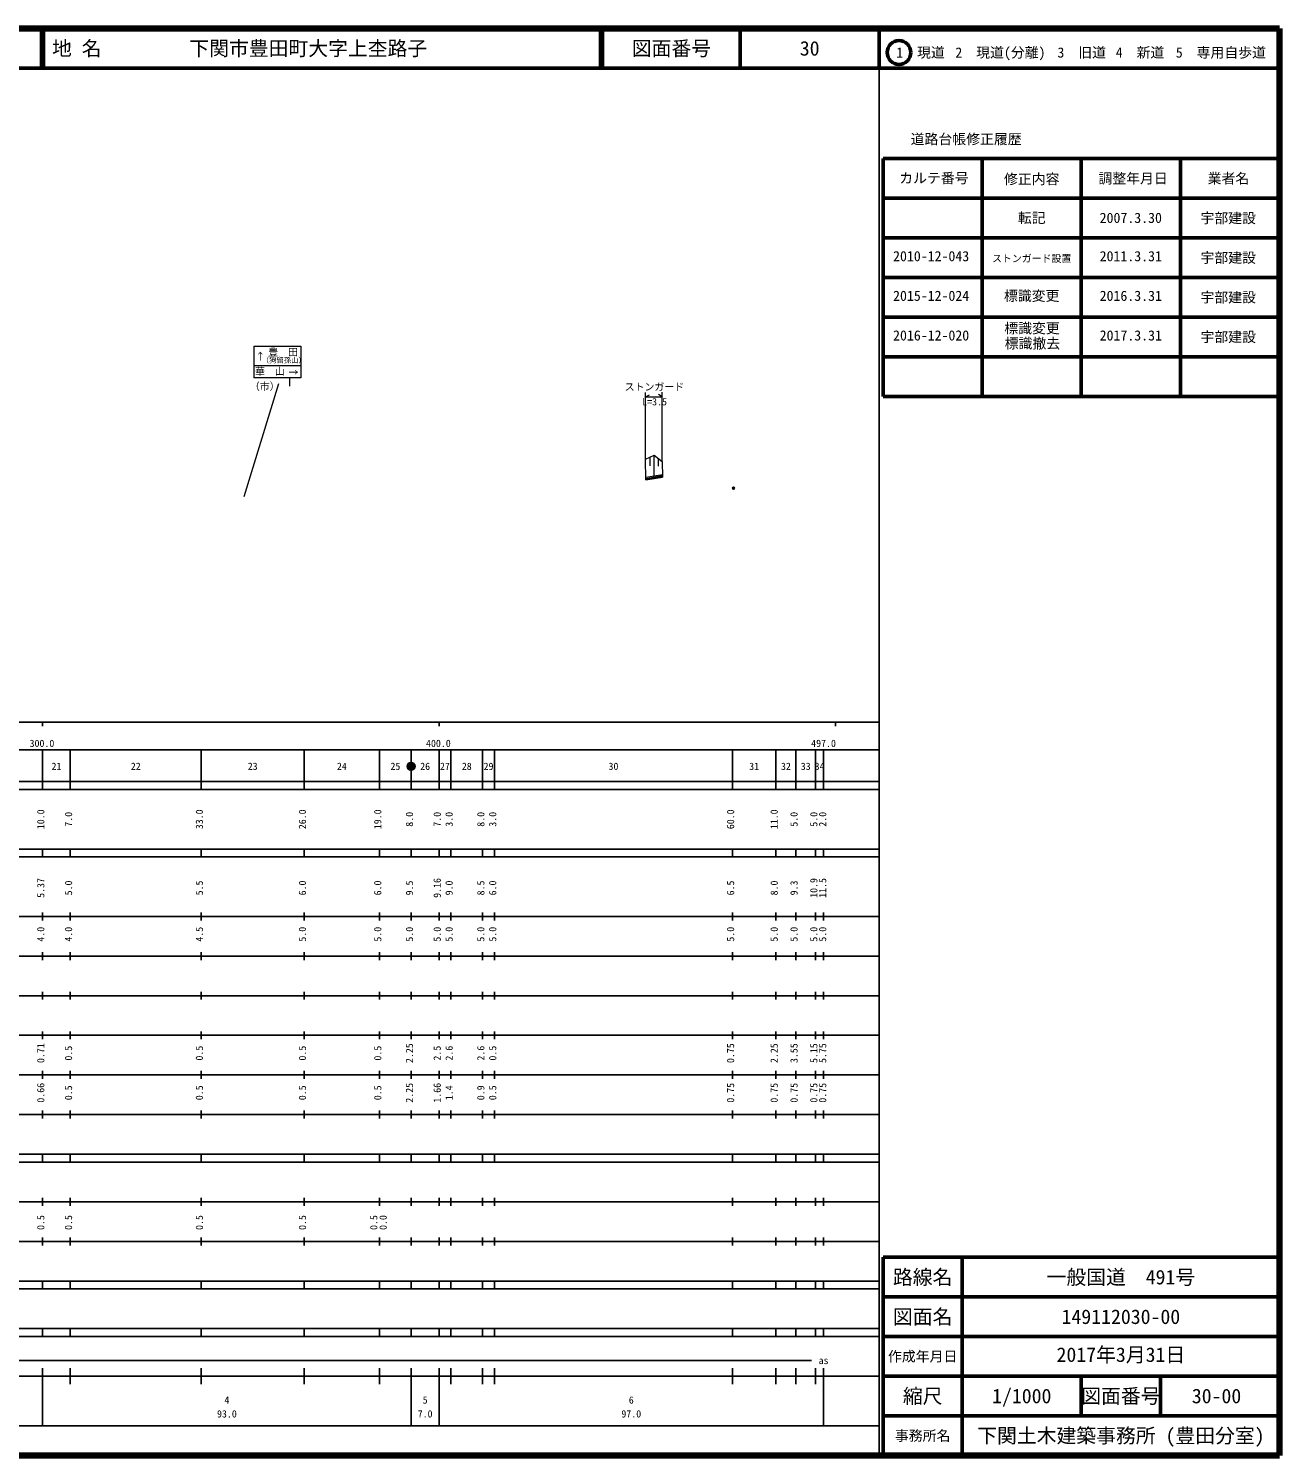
# Model space of a CAD drawing. Units: millimetres on the paper, with parts at other scales. Extents: x 40 to 680, y 20 to 380.
# Drawn here: x 364.5 to 680, y 20 to 380 of the extents above; entities that cross this region are included whole.
import ezdxf
from ezdxf.enums import TextEntityAlignment as Align

# ---------------------------------------------------------------- set-up
doc = ezdxf.new("R2010")
doc.units = ezdxf.units.MM
doc.header["$PDMODE"] = 32
doc.header["$PDSIZE"] = 0.5
for name, color, linetype, lineweight in [('M-BGD', 7, 'Continuous', 13), ('M-STR-HTXT', 7, 'Continuous', 13), ('M-STR-STRC', 7, 'Continuous', 25), ('M-TTL', 2, 'Continuous', 140), ('M-TTL-BAND', 7, 'Continuous', 25), ('M-TTL-FRAM', 2, 'Continuous', 50), ('M-TTL-LINE', 7, 'Continuous', 50)]:
    doc.layers.add(name, color=color, linetype=linetype, lineweight=lineweight)
doc.layers.add('M-OTRS', color=6, linetype='Continuous')
doc.layers.add('M-TTL-TXT', color=7, linetype='Continuous')
doc.styles.add('ＭＳ ゴシック', font='')
doc.styles.get('ＭＳ ゴシック').set_extended_font_data('MS Gothic')

msp = doc.modelspace()

# ---------------------------------------------------------------- hatches: boundary and pattern name
at = {"layer": 'M-TTL-BAND'}
msp.add_hatch(color=256, dxfattribs=at).paths.add_polyline_path([(461.946, 193.86, 1), (459.946, 193.86, 1)])

# ---------------------------------------------------------------- linework, layer by layer
at = {"layer": 'M-BGD'}
for p, q in [((520.107, 271.387), (522.266, 272.357)), ((520.165, 266.125), (520.107, 271.387)), ((521.187, 271.872), (521.187, 269.648)), ((522.26, 267.082), (522.266, 272.357)), ((522.266, 272.357), (524.313, 270.735)), ((523.289, 271.546), (523.289, 269.614)), ((524.313, 270.735), (524.371, 266.817)), ((524.362, 267.428), (520.158, 266.736)), ((524.367, 267.122), (520.162, 266.43)), ((520.162, 266.43), (524.367, 267.122)), ((520.162, 266.43), (524.367, 267.122)), ((520.162, 266.43), (524.367, 267.122)), ((520.162, 266.43), (524.367, 267.122)), ((520.162, 266.43), (524.367, 267.122)), ((520.162, 266.43), (524.367, 267.122)), ((524.371, 266.817), (520.165, 266.125)), ((520.165, 266.125), (524.371, 266.817)), ((520.165, 266.125), (524.371, 266.817)), ((520.582, 266.499), (520.615, 266.302)), ((520.825, 266.336), (520.793, 266.534)), ((521.633, 266.672), (521.666, 266.475)), ((521.666, 266.475), (521.876, 266.509)), ((521.876, 266.509), (521.844, 266.707)), ((522.685, 266.845), (522.717, 266.648)), ((522.717, 266.648), (522.927, 266.683)), ((522.927, 266.683), (522.895, 266.88)), ((523.736, 267.018), (523.768, 266.821)), ((523.768, 266.821), (523.979, 266.856)), ((523.979, 266.856), (523.946, 267.053)), ((520.615, 266.302), (520.825, 266.336))]:
    msp.add_line(p, q, dxfattribs=at)
msp.add_arc((522.268, 266.471), 0.1, 9.34927, 189.34927, dxfattribs=at)
at = {"layer": 'M-OTRS'}
msp.add_point((542.307, 264.039), dxfattribs=at)
at = {"layer": 'M-STR-HTXT'}
for p, q in [((427.552, 290.366), (418.767, 261.824)), ((520.107, 271.387), (520.118, 288.216)), ((524.313, 270.735), (524.327, 288.245)), ((520.107, 287.12), (521.112, 287.617)), ((520.107, 287.12), (524.313, 287.12)), ((524.313, 287.12), (523.333, 287.646))]:
    msp.add_line(p, q, dxfattribs=at)
at = {"layer": 'M-STR-STRC', "lineweight": 13}
for p, q in [((421.31, 299.855), (433.141, 299.855)), ((421.31, 299.855), (421.31, 291.845)), ((433.141, 299.855), (433.141, 291.845)), ((421.31, 295.011), (433.141, 295.011)), ((433.141, 291.845), (421.31, 291.845)), ((430.265, 291.823), (430.265, 289.805))]:
    msp.add_line(p, q, dxfattribs=at)
at = {"layer": 'M-TTL'}
for p, q in [((680, 380), (40, 380)), ((680, 20), (680, 380)), ((40, 20), (680, 20))]:
    msp.add_line(p, q, dxfattribs=at)
at = {"layer": 'M-TTL-BAND'}
for p, q in [((579, 20), (579, 370)), ((40, 205), (579, 205)), ((368, 205), (368, 204)), ((468, 205), (468, 204)), ((568, 205), (568, 204)), ((68, 198), (579, 198)), ((368, 188), (368, 198)), ((375, 188), (375, 198)), ((408, 188), (408, 198)), ((434, 188), (434, 198)), ((453, 188), (453, 198)), ((461, 188), (461, 198)), ((468, 188), (468, 198)), ((471, 188), (471, 198)), ((479, 188), (479, 198)), ((482, 188), (482, 198)), ((542, 188), (542, 198)), ((553, 188), (553, 198)), ((558, 188), (558, 198)), ((563, 188), (563, 198)), ((565, 188), (565, 198)), ((40, 190), (579, 190)), ((40, 188), (579, 188)), ((40, 173), (579, 173)), ((368, 171), (368, 173)), ((375, 171), (375, 173)), ((408, 171), (408, 173)), ((434, 171), (434, 173)), ((453, 171), (453, 173)), ((461, 171), (461, 173)), ((468, 171), (468, 173)), ((471, 171), (471, 173)), ((479, 171), (479, 173)), ((482, 171), (482, 173)), ((542, 171), (542, 173)), ((553, 171), (553, 173)), ((558, 171), (558, 173)), ((563, 171), (563, 173)), ((565, 171), (565, 173)), ((40, 171), (579, 171)), ((40, 156), (579, 156)), ((368, 155), (368, 157)), ((375, 155), (375, 157)), ((408, 155), (408, 157)), ((434, 155), (434, 157)), ((453, 155), (453, 157)), ((461, 155), (461, 157)), ((468, 155), (468, 157)), ((471, 155), (471, 157)), ((479, 155), (479, 157)), ((482, 155), (482, 157)), ((542, 155), (542, 157)), ((553, 155), (553, 157)), ((558, 155), (558, 157)), ((563, 155), (563, 157)), ((565, 155), (565, 157)), ((46, 146), (579, 146)), ((368, 145), (368, 147)), ((375, 145), (375, 147)), ((408, 145), (408, 147)), ((434, 145), (434, 147)), ((453, 145), (453, 147)), ((461, 145), (461, 147)), ((468, 145), (468, 147)), ((471, 145), (471, 147)), ((479, 145), (479, 147)), ((482, 145), (482, 147)), ((542, 145), (542, 147)), ((553, 145), (553, 147)), ((558, 145), (558, 147)), ((563, 145), (563, 147)), ((565, 145), (565, 147)), ((368, 135), (368, 137)), ((375, 135), (375, 137)), ((408, 135), (408, 137)), ((434, 135), (434, 137)), ((453, 135), (453, 137)), ((461, 135), (461, 137)), ((468, 135), (468, 137)), ((471, 135), (471, 137)), ((479, 135), (479, 137)), ((482, 135), (482, 137)), ((542, 135), (542, 137)), ((553, 135), (553, 137)), ((558, 135), (558, 137)), ((563, 135), (563, 137)), ((565, 135), (565, 137)), ((52, 136), (579, 136)), ((46, 126), (579, 126)), ((368, 125), (368, 127)), ((375, 125), (375, 127)), ((408, 125), (408, 127)), ((434, 125), (434, 127)), ((453, 125), (453, 127)), ((461, 125), (461, 127)), ((468, 125), (468, 127)), ((471, 125), (471, 127)), ((479, 125), (479, 127)), ((482, 125), (482, 127)), ((542, 125), (542, 127)), ((553, 125), (553, 127)), ((558, 125), (558, 127)), ((563, 125), (563, 127)), ((565, 125), (565, 127)), ((52, 116), (579, 116)), ((368, 115), (368, 117)), ((375, 115), (375, 117)), ((408, 115), (408, 117)), ((434, 115), (434, 117)), ((453, 115), (453, 117)), ((461, 115), (461, 117)), ((468, 115), (468, 117)), ((471, 115), (471, 117)), ((479, 115), (479, 117)), ((482, 115), (482, 117)), ((542, 115), (542, 117)), ((553, 115), (553, 117)), ((558, 115), (558, 117)), ((563, 115), (563, 117)), ((565, 115), (565, 117)), ((46, 106), (579, 106)), ((368, 105), (368, 107)), ((375, 105), (375, 107)), ((408, 105), (408, 107)), ((434, 105), (434, 107)), ((453, 105), (453, 107)), ((461, 105), (461, 107)), ((468, 105), (468, 107)), ((471, 105), (471, 107)), ((479, 105), (479, 107)), ((482, 105), (482, 107)), ((542, 105), (542, 107)), ((553, 105), (553, 107)), ((558, 105), (558, 107)), ((563, 105), (563, 107)), ((565, 105), (565, 107)), ((40, 96), (579, 96)), ((40, 94), (579, 94)), ((368, 94), (368, 96)), ((375, 94), (375, 96)), ((408, 94), (408, 96)), ((434, 94), (434, 96)), ((453, 94), (453, 96)), ((461, 94), (461, 96)), ((468, 94), (468, 96)), ((471, 94), (471, 96)), ((479, 94), (479, 96)), ((482, 94), (482, 96)), ((542, 94), (542, 96)), ((553, 94), (553, 96)), ((558, 94), (558, 96)), ((563, 94), (563, 96)), ((565, 94), (565, 96)), ((49, 84), (579, 84)), ((368, 83), (368, 85)), ((375, 83), (375, 85)), ((408, 83), (408, 85)), ((434, 83), (434, 85)), ((453, 83), (453, 85)), ((461, 83), (461, 85)), ((468, 83), (468, 85)), ((471, 83), (471, 85)), ((479, 83), (479, 85)), ((482, 83), (482, 85)), ((542, 83), (542, 85)), ((553, 83), (553, 85)), ((558, 83), (558, 85)), ((563, 83), (563, 85)), ((565, 83), (565, 85)), ((40, 74), (579, 74)), ((368, 73), (368, 75)), ((375, 73), (375, 75)), ((408, 73), (408, 75)), ((434, 73), (434, 75)), ((453, 73), (453, 75)), ((461, 73), (461, 75)), ((468, 73), (468, 75)), ((471, 73), (471, 75)), ((479, 73), (479, 75)), ((482, 73), (482, 75)), ((542, 73), (542, 75)), ((553, 73), (553, 75)), ((558, 73), (558, 75)), ((563, 73), (563, 75)), ((565, 73), (565, 75)), ((40, 64), (579, 64)), ((40, 62), (579, 62)), ((368, 62), (368, 64)), ((375, 62), (375, 64)), ((408, 62), (408, 64)), ((434, 62), (434, 64)), ((453, 62), (453, 64)), ((461, 62), (461, 64)), ((468, 62), (468, 64)), ((471, 62), (471, 64)), ((479, 62), (479, 64)), ((482, 62), (482, 64)), ((542, 62), (542, 64)), ((553, 62), (553, 64)), ((558, 62), (558, 64)), ((563, 62), (563, 64)), ((565, 62), (565, 64)), ((40, 52), (579, 52)), ((368, 50), (368, 52)), ((375, 50), (375, 52)), ((408, 50), (408, 52)), ((434, 50), (434, 52)), ((453, 50), (453, 52)), ((461, 50), (461, 52)), ((468, 50), (468, 52)), ((471, 50), (471, 52)), ((479, 50), (479, 52)), ((482, 50), (482, 52)), ((542, 50), (542, 52)), ((553, 50), (553, 52)), ((558, 50), (558, 52)), ((563, 50), (563, 52)), ((565, 50), (565, 52)), ((40, 50), (579, 50)), ((71, 44), (562, 44)), ((40, 40), (579, 40)), ((368, 27.5), (368, 42)), ((375, 38), (375, 42)), ((408, 38), (408, 42)), ((434, 38), (434, 42)), ((453, 38), (453, 42)), ((461, 27.5), (461, 42)), ((468, 27.5), (468, 42)), ((471, 38), (471, 42)), ((479, 38), (479, 42)), ((482, 38), (482, 42)), ((542, 38), (542, 42)), ((553, 38), (553, 42)), ((558, 38), (558, 42)), ((563, 38), (563, 42)), ((565, 27.5), (565, 42)), ((68, 27.5), (579, 27.5))]:
    msp.add_line(p, q, dxfattribs=at)
msp.add_lwpolyline([(461.946, 193.86, 1), (459.946, 193.86, 1)], format="xyb", close=True, dxfattribs=at)
msp.add_circle((460.946, 193.86), 1, dxfattribs=at)
at = {"layer": 'M-TTL-FRAM'}
for p, q in [((580, 347.197), (580, 287.197)), ((580, 347.197), (680, 347.197)), ((580, 287.197), (680, 287.197)), ((680, 70), (580, 70)), ((580, 70), (580, 20))]:
    msp.add_line(p, q, dxfattribs=at)
at = {"layer": 'M-TTL-LINE'}
for p, q in [((367.75, 380), (367.75, 370)), ((368.25, 380), (368.25, 370)), ((508.747, 380), (508.747, 370)), ((509.247, 380), (509.247, 370)), ((543.997, 380), (543.997, 370)), ((579, 380), (579, 370)), ((40, 370), (680, 370)), ((605, 347.197), (605, 287.197)), ((630, 347.197), (630, 287.197)), ((655, 347.197), (655, 287.197)), ((580, 337.197), (680, 337.197)), ((580, 327.197), (680, 327.197)), ((580, 317.197), (680, 317.197)), ((580, 307.197), (680, 307.197)), ((580, 297.197), (680, 297.197)), ((600, 70), (600, 20)), ((680, 60), (580, 60)), ((680, 50), (580, 50)), ((680, 40), (580, 40)), ((630, 40), (630, 30)), ((650, 40), (650, 30)), ((680, 30), (580, 30))]:
    msp.add_line(p, q, dxfattribs=at)
msp.add_circle((584.031, 373.958), 3, dxfattribs=at)

# ---------------------------------------------------------------- texts
at = {"layer": 'M-STR-HTXT', "style": 'ＭＳ ゴシック'}
for s, p in [('ストンガード', (522.325, 288.128)), ('L=3.5', (522.383, 284.386))]:
    msp.add_text(s, height=1.833, dxfattribs=at).set_placement(p, align=Align.BOTTOM_CENTER)
at = {"layer": 'M-STR-STRC', "style": 'ＭＳ ゴシック'}
for s, p in [('豊\u3000田', (428.674, 298.381)), ('華\u3000山', (425.341, 293.496))]:
    msp.add_text(s, height=1.833, dxfattribs=at).set_placement(p, align=Align.MIDDLE_CENTER)
for s, rotation, p in [('→', 90, (422.939, 297.353)), ('←', 180, (431.289, 293.337))]:
    msp.add_text(s, height=1.833, rotation=rotation, dxfattribs=at).set_placement(p, align=Align.MIDDLE_CENTER)
for s, height, p in [('（狗留孫山）', 1.32, (423.303, 295.268)), ('（市）', 1.833, (420.289, 288.25))]:
    msp.add_text(s, height=height, dxfattribs=at).set_placement(p, align=Align.BOTTOM_LEFT)
at = {"layer": 'M-TTL-BAND', "style": 'ＭＳ ゴシック'}
for s, p in [('300.0', (367.844, 198.195)), ('400.0', (467.844, 198.195)), ('497.0', (565, 198.195)), ('21', (371.5, 192.405)), ('22', (391.5, 192.405)), ('23', (421, 192.405)), ('24', (443.5, 192.405)), ('25', (457, 192.405)), ('26', (464.5, 192.405)), ('27', (469.5, 192.405)), ('28', (475, 192.405)), ('29', (480.5, 192.405)), ('30', (512, 192.405)), ('31', (547.5, 192.405)), ('32', (555.5, 192.405)), ('33', (560.5, 192.405)), ('34', (564, 192.405)), ('as', (565, 42.5)), ('4', (414.5, 32.523)), ('5', (464.5, 32.523)), ('6', (516.5, 32.523)), ('93.0', (414.5, 29.033)), ('7.0', (464.5, 29.033)), ('97.0', (516.5, 29.033))]:
    msp.add_text(s, height=1.833, dxfattribs=at).set_placement(p, align=Align.BOTTOM_CENTER)
for s, p in [('10.0', (369, 180.5)), ('7.0', (376, 180.5)), ('33.0', (409, 180.5)), ('26.0', (435, 180.5)), ('19.0', (454, 180.5)), ('8.0', (462, 180.5)), ('7.0', (469, 180.5)), ('3.0', (472, 180.5)), ('8.0', (480, 180.5)), ('3.0', (483, 180.5)), ('60.0', (543, 180.5)), ('11.0', (554, 180.5)), ('5.0', (559, 180.5)), ('5.0', (564, 180.5)), ('2.0', (566.226, 180.5)), ('5.37', (369, 163.174)), ('5.0', (376, 163.174)), ('5.5', (409, 163.174)), ('6.0', (435, 163.174)), ('6.0', (454, 163.174)), ('9.5', (462, 163.174)), ('9.16', (469, 163.174)), ('9.0', (472, 163.174)), ('8.5', (480, 163.174)), ('6.0', (483, 163.174)), ('6.5', (543, 163.174)), ('8.0', (554, 163.174)), ('9.3', (559, 163.174)), ('10.9', (564, 163.174)), ('11.5', (566.226, 163.174)), ('4.0', (369, 151.5)), ('4.0', (376, 151.5)), ('4.5', (409, 151.5)), ('5.0', (435, 151.5)), ('5.0', (454, 151.5)), ('5.0', (462, 151.5)), ('5.0', (469, 151.5)), ('5.0', (472, 151.5)), ('5.0', (480, 151.5)), ('5.0', (483, 151.5)), ('5.0', (543, 151.5)), ('5.0', (554, 151.5)), ('5.0', (559, 151.5)), ('5.0', (564, 151.5)), ('5.0', (566.226, 151.5)), ('0.71', (369, 121.5)), ('0.5', (376, 121.5)), ('0.5', (409, 121.5)), ('0.5', (435, 121.5)), ('0.5', (454, 121.5)), ('2.25', (462, 121.5)), ('2.5', (469, 121.5)), ('2.6', (472, 121.5)), ('2.6', (480, 121.5)), ('0.5', (483, 121.5)), ('0.75', (543, 121.5)), ('2.25', (554, 121.5)), ('3.55', (559, 121.5)), ('5.15', (564, 121.5)), ('5.75', (566.226, 121.5)), ('0.66', (369, 111.5)), ('0.5', (376, 111.5)), ('0.5', (409, 111.5)), ('0.5', (435, 111.5)), ('0.5', (454, 111.5)), ('2.25', (462, 111.5)), ('1.66', (469, 111.5)), ('1.4', (472, 111.5)), ('0.9', (480, 111.5)), ('0.5', (483, 111.5)), ('0.75', (543, 111.5)), ('0.75', (554, 111.5)), ('0.75', (559, 111.5)), ('0.75', (564, 111.5)), ('0.75', (566.226, 111.5)), ('0.5', (369, 78.764)), ('0.5', (376, 78.764)), ('0.5', (409, 78.764)), ('0.5', (435, 78.764)), ('0.5', (453, 78.764)), ('0.0', (455.37, 78.764))]:
    msp.add_text(s, height=1.833, rotation=90, dxfattribs=at).set_placement(p, align=Align.BOTTOM_CENTER)
at = {"layer": 'M-TTL-TXT', "style": 'ＭＳ ゴシック'}
for s, p in [('地 名', (370.38, 375)), ('下関市豊田町大字上杢路子', (405.024, 375))]:
    msp.add_text(s, height=3.666, dxfattribs=at).set_placement(p, align=Align.MIDDLE_LEFT)
for s, height, p in [('図面番号', 3.666, (526.622, 375)), ('30', 3.666, (561.497, 375)), ('1\u3000現道', 2.566, (589.448, 373.958)), ('2\u3000現道(分離)', 2.566, (609.619, 373.958)), ('3\u3000旧道', 2.566, (630.121, 373.958)), ('4\u3000新道', 2.566, (644.824, 373.958)), ('5\u3000専用自歩道', 2.566, (665.228, 373.958)), ('道路台帳修正履歴', 2.566, (600.968, 352.113)), ('カルテ番号', 2.566, (592.839, 342.277)), ('修正内容', 2.566, (617.509, 342.023)), ('調整年月日', 2.566, (643.089, 342.197)), ('業者名', 2.566, (667.134, 342.197)), ('転記', 2.566, (617.5, 332.245)), ('2007.3.30', 2.566, (642.5, 332.245)), ('宇部建設', 2.566, (667.077, 332.189)), ('宇部建設', 2.566, (667.077, 322.189)), ('宇部建設', 2.566, (667.077, 312.189)), ('宇部建設', 2.566, (667.077, 302.189)), ('路線名', 3.666, (590, 65)), ('路線名', 3.666, (590, 65)), ('一般国道\u3000491号', 3.666, (640, 65)), ('図面名', 3.666, (590, 55)), ('図面名', 3.666, (590, 55)), ('149112030-00', 3.666, (640, 55)), ('作成年月日', 2.566, (590, 45)), ('作成年月日', 2.566, (590, 45)), ('縮尺', 3.666, (590, 35)), ('縮尺', 3.666, (590, 35)), ('1/1000', 3.666, (615, 35)), ('図面番号', 3.666, (640, 35)), ('図面番号', 3.666, (640, 35)), ('30-00', 3.666, (664.125, 35)), ('事務所名', 2.566, (590, 25)), ('事務所名', 2.566, (590, 25)), ('下関土木建築事務所 (豊田分室)', 3.666, (640, 25))]:
    msp.add_text(s, height=height, dxfattribs=at).set_placement(p, align=Align.MIDDLE_CENTER)
for s, height, p in [('2010-12-043', 2.566, (592.136, 320.525)), ('ストンガード設置', 1.833, (617.5, 320.525)), ('2011.3.31', 2.566, (642.5, 320.525)), ('2015-12-024', 2.566, (592.136, 310.525)), ('標識変更', 2.566, (617.5, 310.525)), ('2016.3.31', 2.566, (642.5, 310.525)), ('標識変更', 2.566, (617.591, 302.343)), ('2016-12-020', 2.566, (592.136, 300.525)), ('2017.3.31', 2.566, (642.5, 300.525)), ('標識撤去', 2.566, (617.682, 298.525)), ('2017年3月31日', 3.666, (640, 42.5))]:
    msp.add_text(s, height=height, dxfattribs=at).set_placement(p, align=Align.BOTTOM_CENTER)

doc.saveas('drawing.dxf')
